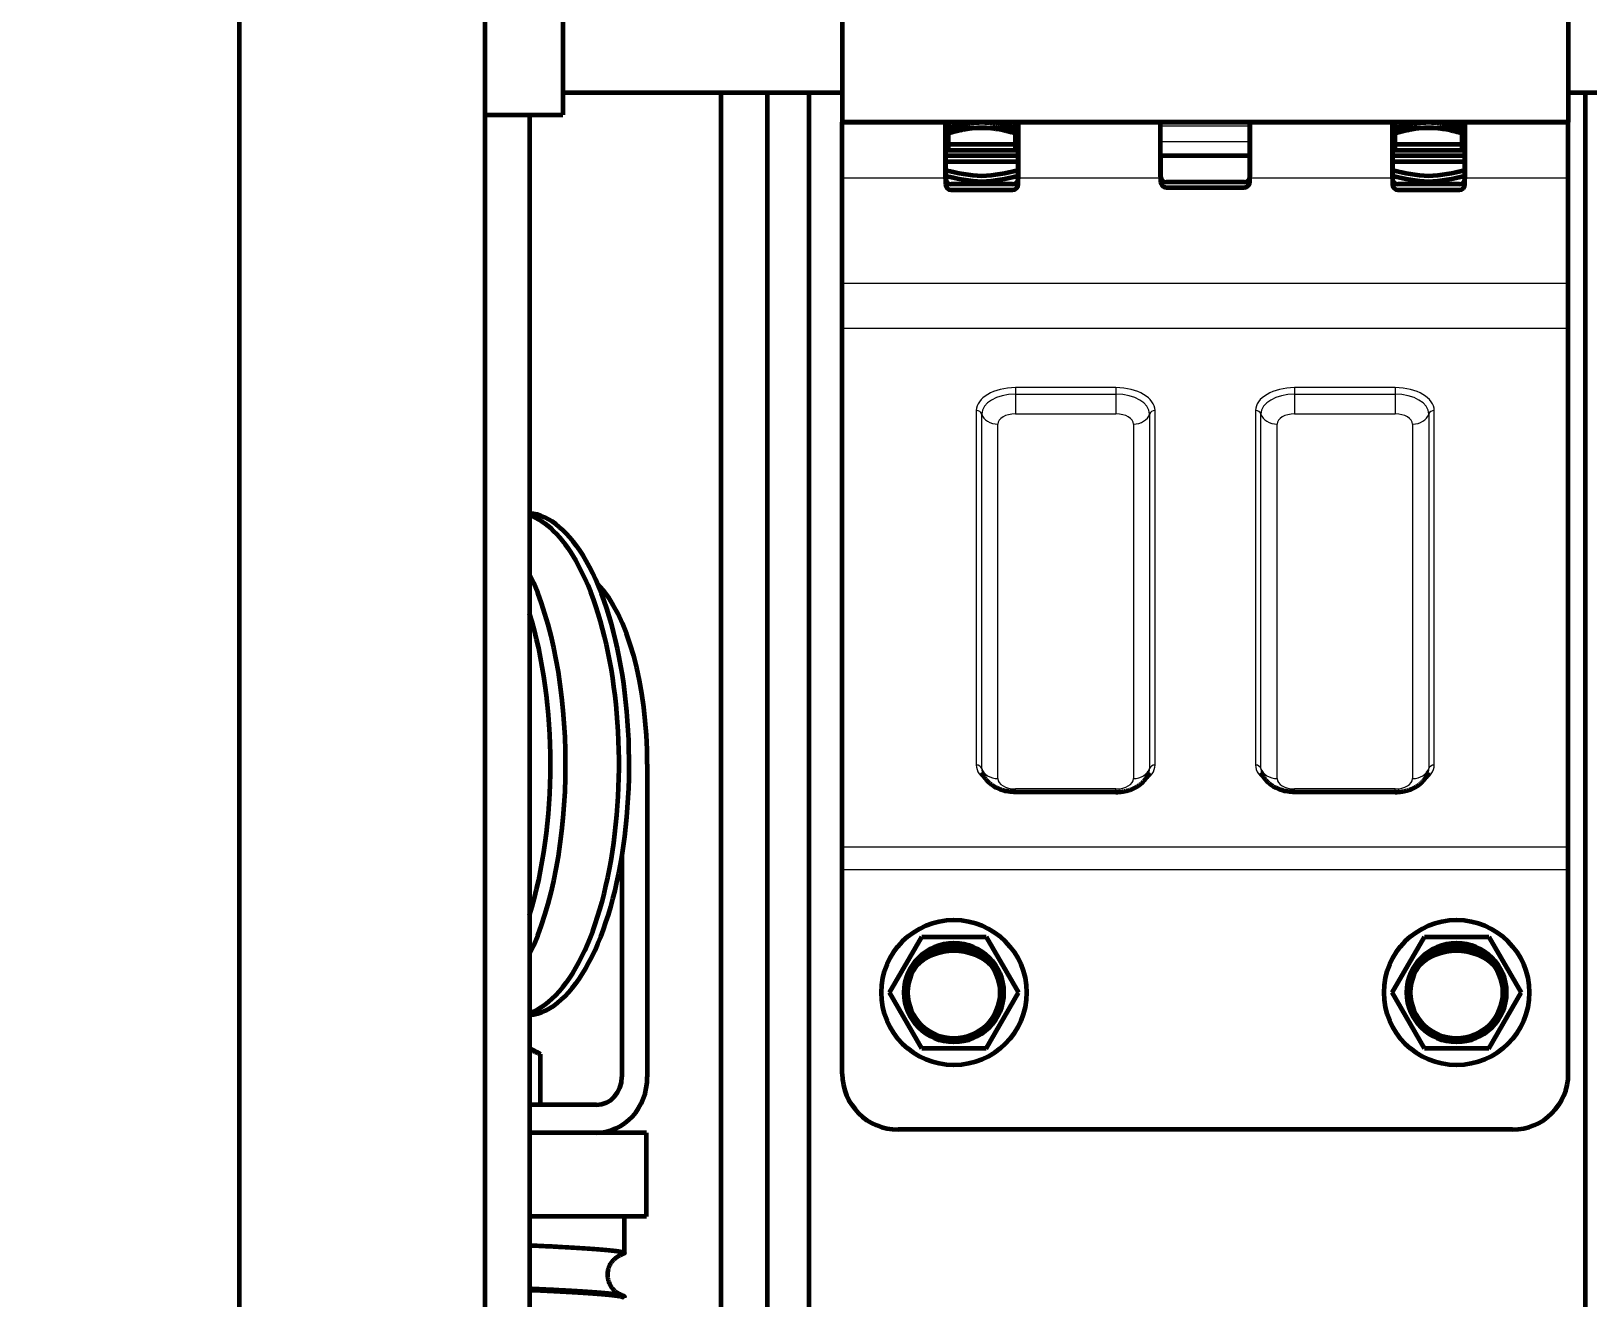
# Model space of a CAD drawing. Header units: millimetres. Extents: x 0 to 840, y 0 to 594.
# Drawn here: x 59.76 to 69.05, y 471.95 to 479.52 of the extents above; entities that cross this region are included whole.
import ezdxf

# ---------------------------------------------------------------- set-up
doc = ezdxf.new("R2010")
doc.units = ezdxf.units.MM
doc.linetypes.add('K5LT_BASIC', pattern=[0])
doc.linetypes.add('K5LT_THIN', pattern=[0])
doc.layers.add('Системный слой', color=7, linetype='Continuous')
doc.styles.add('KDIMTEXTSTYLE', font='GOST_AU.SHX', dxfattribs={"width": 0.96, "oblique": 15, "height": 5})
doc.dimstyles.new('KDIMSTYLE (0.07)', dxfattribs={"dimtxt": 5, "dimasz": 1, "dimexe": 2, "dimexo": 0, "dimgap": 1, "dimtad": 1, "dimlfac": 15, "dimtxsty": 'KDIMTEXTSTYLE', "dimsah": 1, "dimcen": 0, "dimdle": 1, "dimadec": 0, "dimazin": 0, "dimtfac": 0.667, "dimtmove": 0, "dimatfit": 3, "dimfxl": 1, "dimtvp": 1, "dimtolj": 1, "dimtzin": 0, "dimarcsym": 0})

# ---------------------------------------------------------------- blocks, each defined once
blk = doc.blocks.new('KDIMARROW_01')
at = {"layer": 'Системный слой'}
blk.add_hatch(color=0, dxfattribs=at).paths.add_polyline_path([(0, 0), (-5, 0.6583), (-4.5, 0), (-5, -0.6583)])
at = {"layer": 'Системный слой', "color": 0, "linetype": 'K5LT_THIN', "lineweight": 18}
for p, q in [((-4.5, 0), (-5, 0.6583)), ((-5, 0.6583), (0, 0)), ((0, 0), (-5, -0.6583)), ((-5, -0.6583), (-4.5, 0)), ((0, 0), (-1, 0))]:
    blk.add_line(p, q, dxfattribs=at)

msp = doc.modelspace()

# ---------------------------------------------------------------- linework, layer by layer
at = {"layer": 'Системный слой', "color": 5, "linetype": 'K5LT_BASIC', "lineweight": 60, "true_color": 0x0000ff}
for p, q in [((61.00305, 512.31632), (61.00305, 411.74583)), ((62.46971, 512.30589), (62.46971, 411.73474)), ((62.93595, 480.01308), (62.93595, 479.01806)), ((64.60262, 480.05957), (64.60262, 478.9729)), ((64.60262, 480.05957), (64.60262, 478.9729)), ((68.93595, 480.05957), (68.93595, 478.9729)), ((68.93595, 480.05957), (68.93595, 478.9729)), ((62.93595, 479.15139), (64.60262, 479.15139)), ((63.87945, 446.48472), (63.87945, 479.15139)), ((64.15418, 479.15139), (64.15418, 446.48472)), ((64.40262, 479.15139), (64.40262, 448.15513)), ((68.93595, 479.15139), (69.26929, 479.15139)), ((69.26929, 479.14957), (68.93595, 479.14957)), ((69.03595, 479.15139), (69.03595, 447.76191)), ((62.46971, 479.01806), (62.93595, 479.01806)), ((62.73638, 479.01806), (62.73638, 446.61806)), ((64.60262, 478.9729), (65.21929, 478.9729)), ((64.60262, 478.63957), (64.60262, 478.9729)), ((65.21929, 478.9729), (64.60262, 478.9729)), ((68.93595, 478.9729), (64.60262, 478.9729)), ((65.21929, 478.6729), (65.21929, 478.9729)), ((65.21929, 478.9729), (65.65262, 478.9729)), ((65.21929, 478.9729), (65.21929, 478.63957)), ((65.23595, 478.9729), (65.23595, 478.93957)), ((65.23595, 478.93957), (65.23595, 478.9729)), ((65.63595, 478.93957), (65.63595, 478.9729)), ((65.63595, 478.93957), (65.63595, 478.9729)), ((65.65262, 478.9729), (65.65262, 478.6729)), ((65.65262, 478.9729), (66.50262, 478.9729)), ((66.50262, 478.9729), (65.65262, 478.9729)), ((65.65262, 478.63957), (65.65262, 478.9729)), ((66.50262, 478.6729), (66.50262, 478.9729)), ((66.50262, 478.9729), (67.03595, 478.9729)), ((66.50262, 478.94927), (66.50262, 478.9729)), ((66.50262, 478.8556), (66.50262, 478.94927)), ((67.03595, 478.9729), (67.88595, 478.9729)), ((67.03595, 478.9729), (67.03595, 478.6729)), ((67.88595, 478.9729), (67.03595, 478.9729)), ((67.03595, 478.94927), (67.03595, 478.9729)), ((67.03595, 478.8556), (67.03595, 478.94927)), ((67.88595, 478.6729), (67.88595, 478.9729)), ((67.88595, 478.9729), (68.31929, 478.9729)), ((67.88595, 478.9729), (67.88595, 478.63957)), ((67.90262, 478.9729), (67.90262, 478.93957)), ((67.90262, 478.93957), (67.90262, 478.9729)), ((68.30262, 478.93957), (68.30262, 478.9729)), ((68.30262, 478.93957), (68.30262, 478.9729)), ((68.31929, 478.9729), (68.31929, 478.6729)), ((68.31929, 478.9729), (68.93595, 478.9729)), ((68.93595, 478.9729), (68.31929, 478.9729)), ((68.31929, 478.63957), (68.31929, 478.9729)), ((68.93595, 478.63957), (68.93595, 478.9729)), ((65.23595, 478.83957), (65.23595, 478.93957)), ((65.23595, 478.90623), (65.23595, 478.93957)), ((65.23595, 478.93957), (65.43595, 478.93957)), ((65.23595, 478.80623), (65.23595, 478.90623)), ((65.43595, 478.93957), (65.57737, 478.93957)), ((65.57737, 478.93957), (65.63595, 478.93957)), ((65.63595, 478.83957), (65.63595, 478.93957)), ((65.63595, 478.93957), (65.63595, 478.90623)), ((65.63595, 478.80623), (65.63595, 478.90623)), ((66.50262, 478.7729), (66.50262, 478.8556)), ((67.03595, 478.7729), (67.03595, 478.8556)), ((67.90262, 478.83957), (67.90262, 478.93957)), ((67.90262, 478.90623), (67.90262, 478.93957)), ((67.90262, 478.93957), (68.10262, 478.93957)), ((67.90262, 478.80623), (67.90262, 478.90623)), ((68.10262, 478.93957), (68.24404, 478.93957)), ((68.24404, 478.93957), (68.30262, 478.93957)), ((68.30262, 478.83957), (68.30262, 478.93957)), ((68.30262, 478.93957), (68.30262, 478.90623)), ((68.30262, 478.80623), (68.30262, 478.90623)), ((65.65262, 478.83957), (65.21929, 478.83957)), ((65.23595, 478.80623), (65.21929, 478.80623)), ((65.21929, 478.80623), (65.65262, 478.80623)), ((65.65262, 478.7729), (65.21929, 478.7729)), ((67.03595, 478.7729), (66.50262, 478.7729)), ((67.03595, 478.7729), (66.50262, 478.7729)), ((66.50262, 478.7729), (66.50262, 478.63957)), ((67.03595, 478.63957), (67.03595, 478.7729)), ((68.31929, 478.83957), (67.88595, 478.83957)), ((67.88595, 478.80623), (68.31929, 478.80623)), ((68.31929, 478.7729), (67.88595, 478.7729)), ((65.21929, 478.73957), (65.65262, 478.73957)), ((65.21929, 478.63605), (65.21929, 478.6729)), ((65.65262, 478.6729), (65.65262, 478.63605)), ((66.50262, 478.64827), (66.50262, 478.6729)), ((67.03595, 478.6729), (67.03595, 478.64827)), ((67.88595, 478.73957), (68.31929, 478.73957)), ((67.88595, 478.63605), (67.88595, 478.6729)), ((68.31929, 478.6729), (68.31929, 478.63605)), ((64.60262, 478.01115), (64.60262, 478.63957)), ((65.21929, 478.63957), (65.21929, 478.60309)), ((65.61929, 478.60272), (65.25262, 478.60272)), ((65.65262, 478.60309), (65.65262, 478.63957)), ((66.50262, 478.63957), (66.50262, 478.61776)), ((67.00262, 478.61493), (66.53595, 478.61493)), ((66.53595, 478.58442), (67.00262, 478.58442)), ((67.03595, 478.61776), (67.03595, 478.63957)), ((67.88595, 478.63957), (67.88595, 478.60309)), ((68.28595, 478.60272), (67.91929, 478.60272)), ((68.31929, 478.60309), (68.31929, 478.63957)), ((68.93595, 478.01115), (68.93595, 478.63957)), ((65.25262, 478.56975), (65.61929, 478.56975)), ((67.91929, 478.56975), (68.28595, 478.56975)), ((64.60262, 477.74148), (64.60262, 478.01115)), ((68.93595, 477.74148), (68.93595, 478.01115)), ((64.60262, 474.646), (64.60262, 477.74148)), ((68.93595, 474.646), (68.93595, 477.74148)), ((63.43918, 475.14092), (63.43918, 473.27425)), ((66.23595, 474.97437), (65.63595, 474.97437)), ((67.90262, 474.97437), (67.30262, 474.97437)), ((63.28754, 474.59067), (63.28754, 473.27425)), ((64.60262, 474.51117), (64.60262, 474.646)), ((68.93595, 474.51117), (68.93595, 474.646)), ((64.60262, 473.2929), (64.60262, 474.51117)), ((68.93595, 473.2929), (68.93595, 474.51117)), ((64.88439, 473.77764), (65.07684, 474.11098)), ((65.07684, 474.11098), (65.46174, 474.11098)), ((65.46174, 474.11098), (65.65419, 473.77764)), ((67.88439, 473.77764), (68.07684, 474.11098)), ((68.07684, 474.11098), (68.46174, 474.11098)), ((68.46174, 474.11098), (68.65419, 473.77764)), ((65.07684, 473.44431), (64.88439, 473.77764)), ((65.46174, 473.44431), (65.65419, 473.77764)), ((68.07684, 473.44431), (67.88439, 473.77764)), ((68.46174, 473.44431), (68.65419, 473.77764)), ((62.73638, 473.44841), (62.77932, 473.42362)), ((62.80112, 473.10759), (62.80112, 473.40971)), ((65.46174, 473.44431), (65.07684, 473.44431)), ((68.46174, 473.44431), (68.07684, 473.44431)), ((63.1359, 473.10759), (62.73638, 473.10759)), ((63.1359, 472.94092), (62.73638, 472.94092)), ((63.43419, 472.94092), (63.1359, 472.94092)), ((63.43419, 472.44092), (63.43419, 472.94092)), ((68.60262, 472.95957), (64.93595, 472.95957)), ((63.43419, 472.44092), (62.73638, 472.44092)), ((63.30305, 472.22151), (63.30305, 472.44092)), ((63.30305, 471.95485), (63.30305, 471.96331))]:
    msp.add_line(p, q, dxfattribs=at)
at = {"layer": 'Системный слой', "color": 7, "linetype": 'K5LT_THIN', "lineweight": 18}
for p, q in [((67.03595, 478.94927), (66.50262, 478.94927)), ((67.03595, 478.8556), (66.50262, 478.8556)), ((65.21929, 478.63957), (64.60262, 478.63957)), ((66.50262, 478.63957), (65.65262, 478.63957)), ((67.88595, 478.63957), (67.03595, 478.63957)), ((68.93595, 478.63957), (68.31929, 478.63957)), ((68.93595, 478.01115), (64.60262, 478.01115)), ((68.93595, 477.74148), (64.60262, 477.74148)), ((65.63595, 477.38881), (65.63595, 477.34961)), ((66.23595, 477.38881), (65.63595, 477.38881)), ((66.23595, 477.38881), (66.23595, 477.34961)), ((67.30262, 477.38881), (67.30262, 477.34961)), ((67.90262, 477.38881), (67.30262, 477.38881)), ((67.90262, 477.38881), (67.90262, 477.34961)), ((65.63595, 477.34961), (66.23595, 477.34961)), ((65.63595, 477.34961), (65.63595, 477.23203)), ((66.23595, 477.34961), (66.23595, 477.23203)), ((67.30262, 477.34961), (67.30262, 477.23203)), ((67.30262, 477.34961), (67.90262, 477.34961)), ((67.90262, 477.34961), (67.90262, 477.23203)), ((65.40262, 477.25166), (65.40262, 475.13563)), ((65.43489, 475.11541), (65.43489, 477.23144)), ((65.63595, 477.23203), (66.23595, 477.23203)), ((66.43701, 477.23144), (66.43701, 475.11541)), ((66.46929, 475.13563), (66.46929, 477.25166)), ((67.06929, 477.25166), (67.06929, 475.13563)), ((67.10156, 475.11541), (67.10156, 477.23144)), ((67.30262, 477.23203), (67.90262, 477.23203)), ((68.10368, 477.23144), (68.10368, 475.11541)), ((68.13595, 475.13563), (68.13595, 477.25166)), ((65.53172, 475.05473), (65.53172, 477.17076)), ((66.34019, 477.17076), (66.34019, 475.05473)), ((67.19839, 475.05473), (67.19839, 477.17076)), ((68.00685, 477.17076), (68.00685, 475.05473)), ((66.23595, 474.99347), (65.63595, 474.99347)), ((65.63595, 474.97437), (65.63595, 474.99347)), ((66.23595, 474.97437), (66.23595, 474.99347)), ((67.90262, 474.99347), (67.30262, 474.99347)), ((67.30262, 474.97437), (67.30262, 474.99347)), ((67.90262, 474.97437), (67.90262, 474.99347)), ((68.93595, 474.646), (64.60262, 474.646)), ((68.93595, 474.51117), (64.60262, 474.51117))]:
    msp.add_line(p, q, dxfattribs=at)
at = {"layer": 'Системный слой', "color": 5, "linetype": 'K5LT_BASIC', "lineweight": 60, "true_color": 0x0000ff}
for centre, radius in [((65.26929, 473.77764), 0.43333), ((68.26929, 473.77764), 0.43333), ((65.26929, 473.77764), 0.29667), ((65.26929, 473.77764), 0.28333), ((65.26929, 473.77764), 0.2744), ((68.26929, 473.77764), 0.29667), ((68.26929, 473.77764), 0.28333), ((68.26929, 473.77764), 0.2744)]:
    msp.add_circle(centre, radius, dxfattribs=at)
for centre, radius, start, end in [((65.48962, 479.68911), 1.0376, 254.897946, 267.035104), ((65.38228, 479.68911), 1.0376, 272.964896, 285.102054), ((68.15629, 479.68911), 1.0376, 254.897946, 267.035104), ((68.04895, 479.68911), 1.0376, 272.964896, 285.102054), ((65.48962, 479.65578), 1.0376, 254.897946, 267.035104), ((65.25262, 478.63605), 0.03333, 180, 270), ((65.25262, 478.60309), 0.03333, 180, 270), ((65.38228, 479.65578), 1.0376, 272.964896, 285.102054), ((65.61929, 478.63605), 0.03333, 270, 0), ((65.61929, 478.60309), 0.03333, 270, 0), ((66.53595, 478.64827), 0.03333, 180, 270), ((66.53595, 478.61776), 0.03333, 180, 270), ((67.00262, 478.64827), 0.03333, 270, 0), ((67.00262, 478.61776), 0.03333, 270, 0), ((68.15629, 479.65578), 1.0376, 254.897946, 267.035104), ((67.91929, 478.63605), 0.03333, 180, 270), ((67.91929, 478.60309), 0.03333, 180, 270), ((68.04895, 479.65578), 1.0376, 272.964896, 285.102054), ((68.28595, 478.63605), 0.03333, 270, 0), ((68.28595, 478.60309), 0.03333, 270, 0), ((65.26929, 473.6929), 0.33333, 45.572996, 134.427004), ((68.26929, 473.6929), 0.33333, 45.572996, 134.427004), ((64.93595, 473.2929), 0.33333, 180, 270), ((68.60262, 473.2929), 0.33333, 270, 0)]:
    msp.add_arc(centre, radius, start, end, dxfattribs=at)
at = {"layer": 'Системный слой', "color": 7, "linetype": 'K5LT_THIN', "lineweight": 18}
for centre, major_axis, ratio, start_param, end_param in [((65.63595, 477.25166), (-0.23333, 0), 0.5877853, 4.712389, 6.2831853), ((66.23595, 477.25166), (-0.23333, 0), 0.5877853, 3.1415927, 4.712389), ((67.30262, 477.25166), (-0.23333, 0), 0.5877853, 4.712389, 6.2831853), ((67.90262, 477.25166), (-0.23333, 0), 0.5877853, 3.1415927, 4.712389), ((65.63595, 477.23144), (-0.20106, 0), 0.5877853, 4.712389, 6.2831853), ((66.23595, 477.23144), (-0.20106, 0), 0.5877853, 3.1415927, 4.712389), ((67.30262, 477.23144), (-0.20106, 0), 0.5877853, 4.712389, 6.2831853), ((67.90262, 477.23144), (-0.20106, 0), 0.5877853, 3.1415927, 4.712389), ((65.40262, 477.22469), (-0.03333, 0), 0.809017, 3.3942729, 4.712389), ((65.53172, 477.25166), (-0.1, 0), 0.809017, 0.2526803, 1.5707963), ((65.63595, 477.17076), (-0.10423, 0), 0.5877853, 4.712389, 6.2831853), ((66.23595, 477.17076), (-0.10423, 0), 0.5877853, 3.1415927, 4.712389), ((66.34019, 477.25166), (0.1, 0), 0.809017, 4.712389, 6.0305051), ((66.46929, 477.22469), (-0.03333, 0), 0.809017, 4.712389, 6.0305051), ((67.06929, 477.22469), (-0.03333, 0), 0.809017, 3.3942729, 4.712389), ((67.19839, 477.25166), (-0.1, 0), 0.809017, 0.2526803, 1.5707963), ((67.30262, 477.17076), (-0.10423, 0), 0.5877853, 4.712389, 6.2831853), ((67.90262, 477.17076), (-0.10423, 0), 0.5877853, 3.1415927, 4.712389), ((68.00685, 477.25166), (0.1, 0), 0.809017, 4.712389, 6.0305051), ((68.13595, 477.22469), (-0.03333, 0), 0.809017, 4.712389, 6.0305051), ((65.40262, 475.10867), (-0.03333, 0), 0.809017, 3.3942729, 4.712389), ((65.63595, 475.13563), (0.23333, 0), 0.5877853, 3.1415927, 3.9247715), ((65.53172, 475.13563), (-0.1, 0), 0.809017, 0.2526803, 1.5707963), ((65.63595, 475.11541), (0.20106, 0), 0.5877853, 3.1415927, 3.3303032), ((65.63595, 475.05473), (0.10423, 0), 0.5877853, 3.1415927, 4.712389), ((66.23595, 475.05473), (0.10423, 0), 0.5877853, 4.712389, 6.2831853), ((66.34019, 475.13563), (0.1, 0), 0.809017, 4.712389, 6.0305051), ((66.23595, 475.13563), (0.23333, 0), 0.5877853, 5.5000065, 6.2831853), ((66.23595, 475.11541), (0.20106, 0), 0.5877853, 6.0944748, 6.2831853), ((66.46929, 475.10867), (-0.03333, 0), 0.809017, 4.712389, 6.0305051), ((67.06929, 475.10867), (-0.03333, 0), 0.809017, 3.3942729, 4.712389), ((67.30262, 475.13563), (0.23333, 0), 0.5877853, 3.1415927, 3.9247715), ((67.19839, 475.13563), (-0.1, 0), 0.809017, 0.2526803, 1.5707963), ((67.30262, 475.11541), (0.20106, 0), 0.5877853, 3.1415927, 3.3303032), ((67.30262, 475.05473), (0.10423, 0), 0.5877853, 3.1415927, 4.712389), ((67.90262, 475.05473), (0.10423, 0), 0.5877853, 4.712389, 6.2831853), ((68.00685, 475.13563), (0.1, 0), 0.809017, 4.712389, 6.0305051), ((67.90262, 475.13563), (0.23333, 0), 0.5877853, 5.5000065, 6.2831853), ((67.90262, 475.11541), (0.20106, 0), 0.5877853, 6.0944748, 6.2831853), ((68.13595, 475.10867), (-0.03333, 0), 0.809017, 4.712389, 6.0305051)]:
    msp.add_ellipse(centre, major_axis=major_axis, ratio=ratio, start_param=start_param, end_param=end_param, dxfattribs=at)
at = {"layer": 'Системный слой', "color": 5, "linetype": 'K5LT_BASIC', "lineweight": 60, "true_color": 0x0000ff}
for centre, major_axis, ratio, start_param, end_param in [((62.70855, 475.14092), (0, 1.5), 0.4149167, 5.6547574, 6.2384577), ((62.64807, 475.14092), (0, 1.5), 0.4149167, 5.6547574, 6.1408153), ((62.70855, 475.14092), (0, 1.5), 0.4149167, 3.1863203, 5.6547574), ((62.64807, 475.14092), (0, 1.5), 0.4149167, 3.2839627, 5.6547574), ((62.3293, 475.14092), (0, 1.5), 0.4149167, 3.854548, 5.57023), ((62.95511, 475.14092), (0, -1.16667), 0.4149167, 1.5707963, 2.7448689), ((62.2386, 475.14092), (0, 1.5), 0.4149167, 4.0685668, 5.3562111), ((63.1359, 473.27425), (0, 0.33333), 0.9098594, 3.1415927, 4.712389), ((63.1359, 473.27425), (0, 0.16667), 0.9098594, 3.1415927, 4.712389)]:
    msp.add_ellipse(centre, major_axis=major_axis, ratio=ratio, start_param=start_param, end_param=end_param, dxfattribs=at)
for points, knots in [([(65.23596, 478.93957), (65.24385, 478.94181), (65.26001, 478.94628), (65.28464, 478.95257), (65.30911, 478.9582), (65.33162, 478.96271), (65.35041, 478.96592), (65.36464, 478.96798), (65.37479, 478.96924), (65.38187, 478.97002), (65.38741, 478.97057), (65.39236, 478.97102), (65.39728, 478.97142), (65.4022, 478.97177), (65.40709, 478.97207), (65.41197, 478.97233), (65.41683, 478.97254), (65.42165, 478.9727), (65.42645, 478.97282), (65.4312, 478.97289), (65.43436, 478.9729), (65.43593, 478.9729)], [0, 0, 0, 0, 0.12101408, 0.24722825, 0.37494469, 0.4913042, 0.58573391, 0.65600767, 0.70342035, 0.73651628, 0.76107636, 0.78551106, 0.80977322, 0.83400194, 0.85812437, 0.88216424, 0.90602783, 0.92979557, 0.95335343, 0.97676005, 0.99991105, 0.99991105, 0.99991105, 0.99991105]), ([(65.43595, 478.9729), (65.43882, 478.9729), (65.44454, 478.97285), (65.45309, 478.97263), (65.46159, 478.97227), (65.46999, 478.97177), (65.47824, 478.97114), (65.48634, 478.97041), (65.49424, 478.96957), (65.50199, 478.96864), (65.50955, 478.96764), (65.51692, 478.96657), (65.52401, 478.96546), (65.53086, 478.96431), (65.53765, 478.96311), (65.54461, 478.9618), (65.55307, 478.96014), (65.56398, 478.95786), (65.57774, 478.95477), (65.59164, 478.95142), (65.60328, 478.94846), (65.61122, 478.94638), (65.6169, 478.94485), (65.62168, 478.94356), (65.62803, 478.9418), (65.63278, 478.94047), (65.63595, 478.93957)], [0, 0, 0, 0, 0.0421235, 0.0841948, 0.1261117, 0.1674223, 0.2083257, 0.2482107, 0.2874173, 0.3256093, 0.3634516, 0.3999491, 0.4354374, 0.4692609, 0.5024228, 0.5370238, 0.5737239, 0.6296226, 0.7012724, 0.781793, 0.840399, 0.8784516, 0.9028068, 0.9271441, 0.9514454, 1, 1, 1, 1]), ([(67.90262, 478.93957), (67.91052, 478.94181), (67.92667, 478.94628), (67.95131, 478.95257), (67.97578, 478.9582), (67.99829, 478.96271), (68.01707, 478.96592), (68.03131, 478.96798), (68.04146, 478.96924), (68.04854, 478.97002), (68.05408, 478.97057), (68.05902, 478.97102), (68.06395, 478.97142), (68.06886, 478.97177), (68.07376, 478.97207), (68.07864, 478.97233), (68.08349, 478.97254), (68.08832, 478.9727), (68.09311, 478.97282), (68.09787, 478.97289), (68.10103, 478.9729), (68.1026, 478.9729)], [0, 0, 0, 0, 0.12101408, 0.24722825, 0.37494469, 0.4913042, 0.58573391, 0.65600767, 0.70342035, 0.73651628, 0.76107636, 0.78551106, 0.80977322, 0.83400194, 0.85812437, 0.88216424, 0.90602783, 0.92979557, 0.95335343, 0.97676005, 0.99991105, 0.99991105, 0.99991105, 0.99991105]), ([(68.10262, 478.9729), (68.10548, 478.9729), (68.1112, 478.97285), (68.11976, 478.97263), (68.12825, 478.97227), (68.13665, 478.97177), (68.1449, 478.97114), (68.153, 478.97041), (68.16091, 478.96957), (68.16866, 478.96864), (68.17622, 478.96764), (68.18359, 478.96657), (68.19068, 478.96546), (68.19753, 478.96431), (68.20431, 478.96311), (68.21128, 478.9618), (68.21974, 478.96014), (68.23064, 478.95786), (68.24441, 478.95477), (68.2583, 478.95142), (68.26995, 478.94846), (68.27788, 478.94638), (68.28357, 478.94485), (68.28834, 478.94356), (68.2947, 478.9418), (68.29945, 478.94047), (68.30262, 478.93957)], [0, 0, 0, 0, 0.0421235, 0.0841948, 0.1261117, 0.1674223, 0.2083257, 0.2482107, 0.2874173, 0.3256093, 0.3634516, 0.3999491, 0.4354374, 0.4692609, 0.5024228, 0.5370238, 0.5737239, 0.6296226, 0.7012724, 0.781793, 0.840399, 0.8784516, 0.9028068, 0.9271441, 0.9514454, 1, 1, 1, 1]), ([(65.43595, 478.93957), (65.42738, 478.93957), (65.41054, 478.93913), (65.38111, 478.9369), (65.35102, 478.93289), (65.32558, 478.92821), (65.30258, 478.92341), (65.27444, 478.91682), (65.25018, 478.91028), (65.23596, 478.90623)], [0, 0, 0, 0, 1.2611172, 2.4821069, 4.3543736, 5.7372393, 6.296226, 7.8179304, 10, 10, 10, 10]), ([(65.63595, 478.90623), (65.62806, 478.90848), (65.6119, 478.91294), (65.58726, 478.91924), (65.55655, 478.9263), (65.52231, 478.93278), (65.48657, 478.93736), (65.45854, 478.93925), (65.44233, 478.93957), (65.43595, 478.93957)], [0, 0, 0, 0, 1.2101408, 2.4722825, 3.7494469, 5.8573391, 7.6107636, 9.0602783, 10, 10, 10, 10]), ([(68.10262, 478.93957), (68.09405, 478.93957), (68.0772, 478.93913), (68.04777, 478.9369), (68.01769, 478.93289), (67.99224, 478.92821), (67.96925, 478.92341), (67.94111, 478.91682), (67.91685, 478.91028), (67.90262, 478.90623)], [0, 0, 0, 0, 1.2611172, 2.4821069, 4.3543736, 5.7372393, 6.296226, 7.8179304, 10, 10, 10, 10]), ([(68.30262, 478.90623), (68.29472, 478.90848), (68.27856, 478.91294), (68.25393, 478.91924), (68.22322, 478.9263), (68.18897, 478.93278), (68.15324, 478.93736), (68.1252, 478.93925), (68.109, 478.93957), (68.10262, 478.93957)], [0, 0, 0, 0, 1.2101408, 2.4722825, 3.7494469, 5.8573391, 7.6107636, 9.0602783, 10, 10, 10, 10]), ([(65.63595, 474.97437), (65.62249, 474.97437), (65.59609, 474.97629), (65.56455, 474.98333), (65.54119, 474.99147), (65.52521, 474.99852), (65.51016, 475.00667), (65.49614, 475.01587), (65.48289, 475.02645), (65.47096, 475.03806), (65.46048, 475.05058), (65.45152, 475.0639), (65.44404, 475.0781), (65.44014, 475.08807), (65.43846, 475.09324)], [0, 0, 0, 0, 2.3562394, 4.6205627, 5.7294575, 6.8258478, 7.8123134, 8.8842978, 9.9408397, 10.9801866, 12.0006043, 13.0019546, 13.9858867, 15, 15, 15, 15]), ([(66.23595, 474.97437), (66.24941, 474.97437), (66.26939, 474.97582), (66.29506, 474.98059), (66.31331, 474.98541), (66.33071, 474.99147), (66.34699, 474.99865), (66.36228, 475.00697), (66.37651, 475.01641), (66.38969, 475.02705), (66.40154, 475.03871), (66.41195, 475.05128), (66.42083, 475.06463), (66.42808, 475.07862), (66.43185, 475.08834), (66.43344, 475.09324)], [0, 0, 0, 0, 2.5127978, 3.7298087, 4.9281714, 6.110973, 7.280522, 8.3947922, 9.5374293, 10.6634703, 11.7710604, 12.8584127, 13.925451, 14.9740095, 16, 16, 16, 16]), ([(67.30262, 474.97437), (67.28916, 474.97437), (67.26276, 474.97629), (67.23122, 474.98333), (67.20786, 474.99147), (67.19187, 474.99852), (67.17683, 475.00667), (67.16281, 475.01587), (67.14956, 475.02645), (67.13763, 475.03806), (67.12714, 475.05058), (67.11818, 475.0639), (67.11071, 475.0781), (67.10681, 475.08807), (67.10513, 475.09324)], [0, 0, 0, 0, 2.3562394, 4.6205627, 5.7294575, 6.8258478, 7.8123134, 8.8842978, 9.9408397, 10.9801866, 12.0006043, 13.0019546, 13.9858867, 15, 15, 15, 15]), ([(67.90262, 474.97437), (67.91608, 474.97437), (67.93606, 474.97582), (67.96173, 474.98059), (67.97998, 474.98541), (67.99738, 474.99147), (68.01365, 474.99865), (68.02895, 475.00697), (68.04317, 475.01641), (68.05636, 475.02705), (68.06821, 475.03871), (68.07862, 475.05128), (68.08749, 475.06463), (68.09475, 475.07862), (68.09852, 475.08834), (68.10011, 475.09324)], [0, 0, 0, 0, 2.5127978, 3.7298087, 4.9281714, 6.110973, 7.280522, 8.3947922, 9.5374293, 10.6634703, 11.7710604, 12.8584127, 13.925451, 14.9740095, 16, 16, 16, 16]), ([(62.73638, 473.43592), (62.73773, 473.43551), (62.74149, 473.43434), (62.74763, 473.43232), (62.75474, 473.42981), (62.76173, 473.42719), (62.77077, 473.42361), (62.77964, 473.41982), (62.79048, 473.4149), (62.79688, 473.41182), (62.80112, 473.40971)], [0.7743245, 0.7743245, 0.7743245, 0.7743245, 0.78827238, 0.81317943, 0.83790329, 0.86208986, 0.8859015, 0.93225997, 0.95500627, 1, 1, 1, 1]), ([(62.80112, 473.40971), (62.79863, 473.41144), (62.79489, 473.41397), (62.78992, 473.41719), (62.78516, 473.42018), (62.78163, 473.42229), (62.77931, 473.42362)], [0, 0, 0, 0, 0.03702825, 0.05528835, 0.07323494, 0.10710161, 0.10710161, 0.10710161, 0.10710161]), ([(62.73638, 472.26916), (62.77459, 472.26736), (62.84213, 472.26408), (62.93026, 472.25946), (63.00337, 472.25531), (63.06766, 472.25131), (63.12515, 472.24731), (63.17533, 472.24331), (63.21778, 472.23931), (63.2521, 472.23531), (63.27799, 472.23131), (63.29522, 472.2273), (63.30209, 472.22404), (63.30305, 472.22211), (63.30305, 472.22151)], [0, 0, 0, 0, 1.6995302, 3.0991637, 4.3588331, 5.6185002, 6.8781673, 8.1378366, 9.3975056, 10.6571734, 11.9168417, 13.1765095, 14.4361771, 15, 15, 15, 15]), ([(63.2898, 471.97023), (63.28942, 471.97032), (63.28876, 471.9705), (63.28619, 471.97131), (63.2844, 471.97191), (63.27932, 471.97391), (63.27602, 471.97532), (63.26857, 471.97916), (63.26459, 471.98142), (63.25602, 471.98715), (63.25143, 471.99062), (63.24266, 471.99838), (63.23843, 472.00263), (63.23055, 472.01182), (63.22685, 472.0168), (63.22014, 472.02734), (63.21711, 472.03294), (63.21187, 472.04465), (63.20965, 472.05077), (63.20613, 472.06337), (63.20483, 472.06985), (63.20321, 472.083), (63.20291, 472.08965), (63.2033, 472.10297), (63.20401, 472.10959), (63.2064, 472.12264), (63.20808, 472.12903), (63.21234, 472.14137), (63.2149, 472.1473), (63.22079, 472.15861), (63.2241, 472.16397), (63.23129, 472.17395), (63.23517, 472.17857), (63.24322, 472.18699), (63.24739, 472.19077), (63.25573, 472.19748), (63.25989, 472.20035), (63.2679, 472.20534), (63.27168, 472.20733), (63.27789, 472.21031), (63.28037, 472.21134), (63.2838, 472.21267), (63.28497, 472.21308), (63.28785, 472.21406), (63.28895, 472.21437), (63.28966, 472.21456), (63.28973, 472.21458), (63.2898, 472.2146)], [0.0007643, 0.0007643, 0.0007643, 0.0007643, 1.5471462, 1.5471462, 3.0942923, 3.0942923, 4.6414385, 4.6414385, 5.9453798, 5.9453798, 7.2330486, 7.2330486, 8.4203093, 8.4203093, 9.5769423, 9.5769423, 10.7297117, 10.7297117, 11.8885882, 11.8885882, 13.055651, 13.055651, 14.2286082, 14.2286082, 15.4030787, 15.4030787, 16.5742442, 16.5742442, 17.7329975, 17.7329975, 18.8875227, 18.8875227, 20.0379876, 20.0379876, 21.198603, 21.198603, 22.4028005, 22.4028005, 23.7382872, 23.7382872, 25.0160207, 25.0160207, 25.9104628, 25.9104628, 27.6993471, 27.6993471, 27.9998176, 27.9998176, 27.9998176, 27.9998176]), ([(63.30305, 472.22151), (63.30305, 472.22078), (63.30163, 472.21847), (63.29579, 472.21616), (63.2898, 472.2146)], [0, 0, 0, 0, 1.5978625, 5, 5, 5, 5]), ([(62.73638, 472.01096), (62.77404, 472.00918), (62.84106, 472.00593), (62.92877, 472.00134), (63.00197, 471.99719), (63.06635, 471.99319), (63.12396, 471.9892), (63.17429, 471.9852), (63.21689, 471.9812), (63.25138, 471.9772), (63.27523, 471.97354), (63.28601, 471.97122), (63.2898, 471.97022)], [0, 0, 0, 0, 1.6979667, 3.1161231, 4.392463, 5.6688006, 6.9451382, 8.2214779, 9.4978174, 10.7741557, 12.0504944, 13, 13, 13, 13]), ([(62.73638, 472.00249), (62.75938, 472.00141), (62.80975, 471.99899), (62.88414, 471.99524), (62.95834, 471.99124), (63.02673, 471.98724), (63.08868, 471.98324), (63.14366, 471.97924), (63.19117, 471.97524), (63.23079, 471.97123), (63.26218, 471.96723), (63.28504, 471.96323), (63.29964, 471.9591), (63.30305, 471.95631), (63.30305, 471.95485)], [0, 0, 0, 0, 1.0229277, 2.2825964, 3.542265, 4.8019315, 6.0615983, 7.3212667, 8.5809349, 9.8406019, 11.1002692, 12.3599371, 13.6196042, 15, 15, 15, 15]), ([(63.2898, 471.97022), (63.29111, 471.96988), (63.29704, 471.96821), (63.30202, 471.9659), (63.30305, 471.96394), (63.30305, 471.96331)], [0, 0, 0, 0, 0.8885145, 4.3583158, 6, 6, 6, 6])]:
    msp.add_open_spline(points, degree=3, knots=knots, dxfattribs=at)

# ---------------------------------------------------------------- dimensions: what is measured, and where the dimension line sits
at = {"layer": 'Системный слой', "color": 7}
msp.add_linear_dim(base=(35.79523, 548.52309), p1=(62.98689, 411.46667), p2=(66.39331, 548.52309), angle=90, location=(35.79523, 479.99488), text='\\H5.0;\\W0.965;\\Q15;\\H5.0;\\W0.965;\\Q15;\\Q15;H', dimstyle='KDIMSTYLE (0.07)', override={"dimexo": 0, "dimblk1": 'KDIMARROW_01', "dimblk2": 'KDIMARROW_01', "dimse1": 0, "dimse2": 0, "dimclrt": 7, "dimtolj": 1}, dxfattribs=at).render()

doc.saveas('drawing.dxf')
